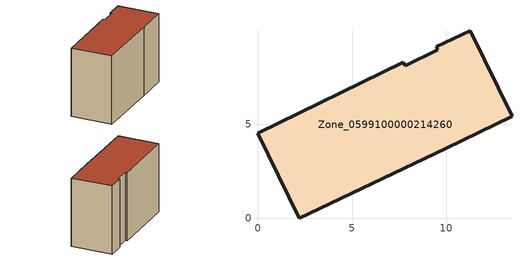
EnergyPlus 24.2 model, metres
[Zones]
Zone_0599100000214260
 floor ground (C_G): 0,4.52 7.73,8.29 7.82,8.1 9.56,8.95 9.48,9.12 11.3,9.98 13.51,5.43 9.96,3.71 2.2,0 z0
 wall outside (C_F): 2.2,0 9.96,3.71 13.51,5.43 11.3,9.98 9.48,9.12 9.56,8.95 7.82,8.1 7.73,8.29 0,4.52 2.2,0 z0:8.42
 roof outside (C_R): 7.73,8.29 0,4.52 2.2,0 9.96,3.71 13.51,5.43 11.3,9.98 9.48,9.12 9.56,8.95 7.82,8.1 z8.42
[BUILDING]
Pand.0599100000214260: North Axis=0; Terrain=City; Loads Convergence Tolerance Value=0.04; Temperature Convergence Tolerance Value=0.4; Solar Distribution=FullExterior; Maximum Number of Warmup Days=25; Minimum Number of Warmup Days=1
[Site:Location]
Rotterdam.The.Hague.AP_ZH_NLD Design_Conditions: Latitude=51.96; Longitude=4.45; Time Zone=1; Elevation=-4.5
[SITE:GROUNDTEMPERATURE:BUILDINGSURFACE]
18, 18, 18, 18, 18, 18, 18, 18, 18, 18, 18, 18
[MATERIAL] Thermal Absorptance=0.9; Solar Absorptance=0.7; Visible Absorptance=0.7
Name | Roughness | Thickness | Conductivity | Density | Specific Heat
G.TI.1946-1964 | MediumSmooth | 0.15 | 1 | 540 | 1210
F.TI.1946-1964 | Rough | 0.3 | 0.857143 | 1920 | 840
R.TI.1946-1964 | MediumRough | 0.2 | 0.277778 | 1500 | 1000
[CONSTRUCTION]
C_G: G.TI.1946-1964
C_F: F.TI.1946-1964
C_R: R.TI.1946-1964
[ZONE]
Zone_0599100000214260: Type=1; Multiplier=1; Ceiling Height=Autocalculate; Volume=Autocalculate; Floor Area=autocalculate; Part of Total Floor Area=Yes
[ZONEINFILTRATION:DESIGNFLOWRATE]
Infil_Zone_0599100000214260: Zone or ZoneList or Space or SpaceList=Zone_0599100000214260; Schedule=AlwaysOn; Design Flow Rate Calculation Method=Flow/Area; Flow Rate per Floor Area=0.003; Constant Term Coefficient=1; Temperature Term Coefficient=0; Velocity Term Coefficient=0; Velocity Squared Term Coefficient=0
[HVACTEMPLATE:ZONE:IDEALLOADSAIRSYSTEM]
Zone_0599100000214260: Maximum Heating Supply Air Temperature=50; Minimum Cooling Supply Air Temperature=13; Maximum Heating Supply Air Humidity Ratio=0.0156; Minimum Cooling Supply Air Humidity Ratio=0.0077; Heating Limit=NoLimit; Cooling Limit=NoLimit; Dehumidification Control Type=ConstantSensibleHeatRatio; Cooling Sensible Heat Ratio=0.7; Dehumidification Setpoint=60; Humidification Control Type=None; Humidification Setpoint=30; Outdoor Air Method=None; Outdoor Air Flow Rate per Person=0.00944; Outdoor Air Flow Rate per Zone Floor Area=0; Outdoor Air Flow Rate per Zone=0; Demand Controlled Ventilation Type=None; Outdoor Air Economizer Type=NoEconomizer; Heat Recovery Type=None; Sensible Heat Recovery Effectiveness=0.7; Latent Heat Recovery Effectiveness=0.65
[ZONECONTROL:THERMOSTAT]
ThermostatControl_Zone_0599100000214260: Zone or ZoneList=Zone_0599100000214260; Control Type Schedule=DualSetpointControlType; Control 1=Thermostat_Zone_0599100000214260; Temperature Difference Between Cutout And Setpoint=0
[THERMOSTATSETPOINT:DUALSETPOINT]
Thermostat_Zone_0599100000214260: Heating Setpoint Temperature Schedule=HeatingSetpoint_Zone_0599100000214260; Cooling Setpoint Temperature Schedule=CoolingSetpoint_Zone_0599100000214260
[SCHEDULE:COMPACT]
HeatingSetpoint_Zone_0599100000214260: Through: 12/31, For: AllDays, Until: 24:00, 21
CoolingSetpoint_Zone_0599100000214260: Through: 12/31, For: AllDays, Until: 24:00, 24
DualSetpointControlType: Through: 12/31, For: AllDays, Until: 24:00, 4
AlwaysOn: Through: 12/31, For: AllDays, Until: 24:00, 1
